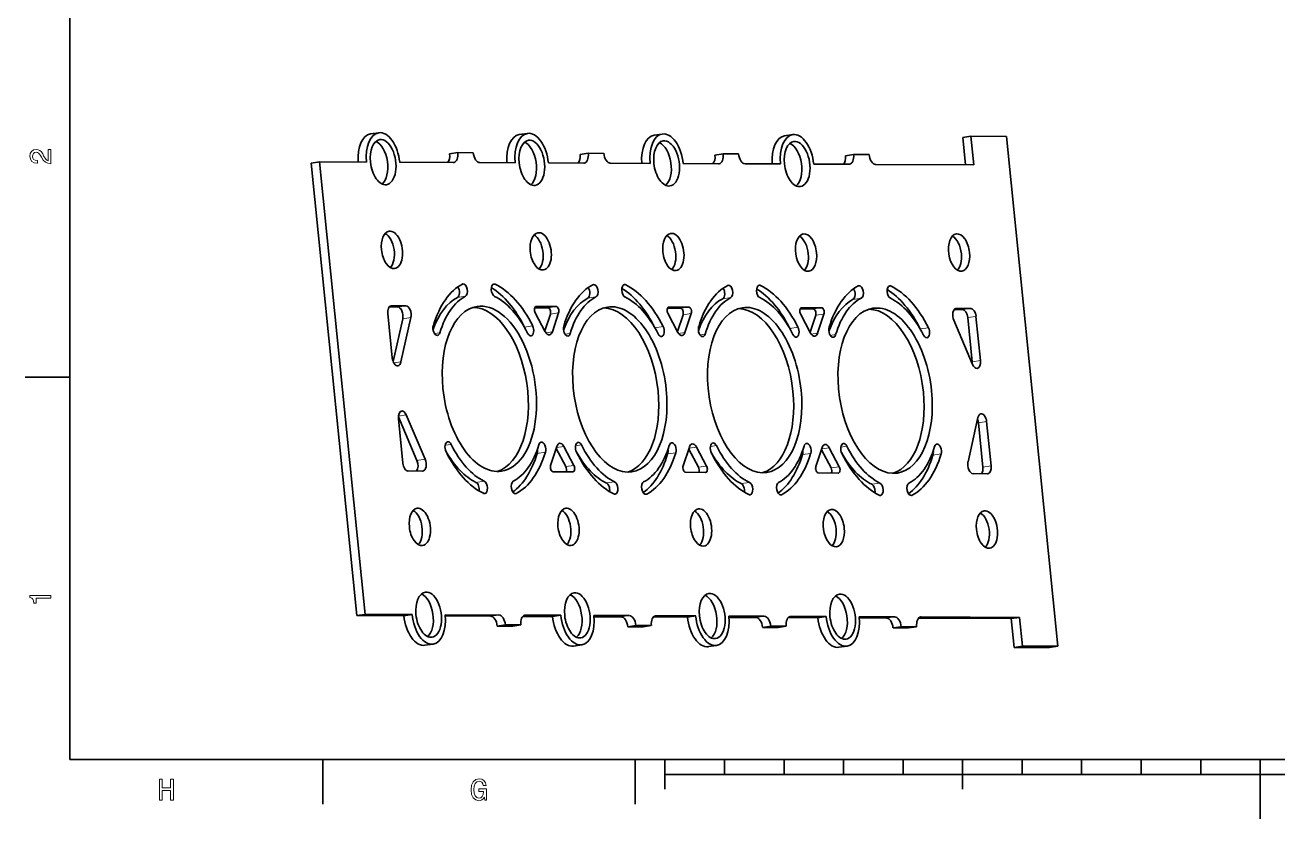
# Model space of a CAD drawing. Extents: x 0 to 420, y 0 to 297.
# Drawn here: x 2.5 to 213, y 0 to 133.5 of the extents above; entities that cross this region are included whole.
import ezdxf

# ---------------------------------------------------------------- set-up
doc = ezdxf.new("R2010")
doc.units = 0

msp = doc.modelspace()

# ---------------------------------------------------------------- linework, layer by layer
at = {"color": 7, "lineweight": 35}
for p, q in [((10, 287), (10, 10)), ((167.35, 114.77), (175.98, 29.04)), ((50.59, 110.29), (58.25, 34.2)), ((51.96, 110.49), (59.62, 34.4)), ((10, 10), (410, 10)), ((110, 7.5), (310, 7.5))]:
    msp.add_line(p, q, dxfattribs=at)
at = {"color": 7, "lineweight": 35, "ltscale": 0.034724}
for p, q in [((61.92, 115.39), (60.54, 115.19)), ((86.9, 115.27), (85.52, 115.07)), ((109.55, 115.17), (108.18, 114.96)), ((131.47, 115.06), (130.09, 114.86)), ((161.4, 114.81), (160.03, 114.61)), ((75.2, 112.04), (73.83, 111.83)), ((97.12, 111.94), (95.74, 111.73)), ((119.78, 111.83), (118.4, 111.63)), ((51.96, 110.49), (50.59, 110.29)), ((59.62, 34.4), (58.25, 34.2)), ((67.52, 34.36), (66.15, 34.16)), ((92.5, 34.25), (91.13, 34.04)), ((115.16, 34.14), (113.78, 33.94)), ((137.07, 34.04), (135.7, 33.83)), ((169.55, 33.89), (168.17, 33.68)), ((83.2, 32.64), (81.82, 32.43)), ((85.8, 32.62), (84.42, 32.42)), ((105.11, 32.53), (103.74, 32.33)), ((107.71, 32.52), (106.34, 32.32)), ((127.77, 32.43), (126.39, 32.22)), ((149.68, 32.32), (148.31, 32.12)), ((152.28, 32.31), (150.91, 32.11)), ((71.04, 29.4), (69.67, 29.2)), ((96.02, 29.29), (94.64, 29.08)), ((118.68, 29.18), (117.3, 28.98)), ((140.59, 29.08), (139.22, 28.87)), ((170.04, 29.05), (168.66, 28.85)), ((175.98, 29.04), (174.6, 28.83))]:
    msp.add_line(p, q, dxfattribs=at)
at = {"color": 7, "lineweight": 35, "ltscale": 0.116212}
msp.add_line((160.5, 109.98), (160.03, 114.61), dxfattribs=at)
at = {"color": 7, "lineweight": 35, "ltscale": 0.121486}
for p, q in [((161.89, 109.98), (161.4, 114.81)), ((168.66, 28.85), (168.17, 33.68)), ((170.04, 29.05), (169.55, 33.89))]:
    msp.add_line(p, q, dxfattribs=at)
at = {"color": 7, "lineweight": 35, "ltscale": 0.148596}
msp.add_line((161.4, 114.81), (167.35, 114.77), dxfattribs=at)
at = {"color": 7, "lineweight": 35, "ltscale": 0.065001}
for p, q in [((77.8, 112.03), (75.2, 112.04)), ((99.72, 111.92), (97.12, 111.94)), ((122.38, 111.82), (119.78, 111.83)), ((144.29, 111.71), (141.69, 111.73)), ((81.82, 32.43), (84.42, 32.42)), ((83.2, 32.64), (85.8, 32.62)), ((103.74, 32.33), (106.34, 32.32)), ((105.11, 32.53), (107.71, 32.52)), ((126.39, 32.22), (128.99, 32.21)), ((127.77, 32.43), (130.37, 32.42)), ((148.31, 32.12), (150.91, 32.11)), ((149.68, 32.32), (152.28, 32.31))]:
    msp.add_line(p, q, dxfattribs=at)
at = {"color": 7, "lineweight": 35, "ltscale": 0.034723}
for p, q in [((141.69, 111.73), (140.32, 111.52)), ((130.37, 32.42), (128.99, 32.21))]:
    msp.add_line(p, q, dxfattribs=at)
at = {"color": 7, "lineweight": 35, "ltscale": 0.197556}
msp.add_line((51.96, 110.49), (59.86, 110.46), dxfattribs=at)
at = {"color": 7, "lineweight": 35, "ltscale": 0.225184}
msp.add_line((65.43, 110.43), (74.44, 110.39), dxfattribs=at)
at = {"color": 7, "lineweight": 35, "ltscale": 0.148574}
for p, q in [((78.9, 110.37), (84.84, 110.34)), ((123.47, 110.16), (129.41, 110.13)), ((134.99, 110.1), (140.93, 110.08)), ((86.56, 34.27), (92.5, 34.25)), ((98.07, 34.22), (104.01, 34.19)), ((120.73, 34.11), (126.67, 34.09)), ((142.64, 34.01), (148.59, 33.98))]:
    msp.add_line(p, q, dxfattribs=at)
at = {"color": 7, "lineweight": 35, "ltscale": 0.148575}
for p, q in [((90.41, 110.31), (96.36, 110.29)), ((113.07, 110.21), (119.01, 110.18)), ((131.13, 34.07), (137.07, 34.04))]:
    msp.add_line(p, q, dxfattribs=at)
at = {"color": 7, "lineweight": 35, "ltscale": 0.167145}
for p, q in [((100.81, 110.26), (107.5, 110.23)), ((108.47, 34.17), (115.16, 34.14))]:
    msp.add_line(p, q, dxfattribs=at)
at = {"color": 7, "lineweight": 35, "ltscale": 0.412635}
for p, q in [((145.39, 110.06), (161.89, 109.98)), ((153.04, 33.96), (169.55, 33.89))]:
    msp.add_line(p, q, dxfattribs=at)
at = {"color": 7, "lineweight": 13, "ltscale": 0.01032}
for p, q in [((81.49, 89.91), (81.08, 89.85)), ((103.4, 89.81), (103, 89.75)), ((126.06, 89.7), (125.65, 89.64)), ((147.98, 89.6), (147.57, 89.54))]:
    msp.add_line(p, q, dxfattribs=at)
at = {"color": 7, "lineweight": 13, "ltscale": 0.003102}
msp.add_line((64.06, 86.3), (63.94, 86.28), dxfattribs=at)
at = {"color": 7, "lineweight": 35, "ltscale": 0.060358}
for p, q in [((64.06, 86.3), (66.47, 86.29)), ((158.96, 85.85), (161.37, 85.84)), ((164.17, 58.05), (161.76, 58.06))]:
    msp.add_line(p, q, dxfattribs=at)
at = {"color": 7, "lineweight": 13, "ltscale": 0.034724}
for p, q in [((76.5, 87.89), (75.12, 87.69)), ((98.41, 87.79), (97.04, 87.58)), ((121.07, 87.68), (119.69, 87.48)), ((142.98, 87.58), (141.61, 87.37)), ((66.47, 86.29), (65.1, 86.08)), ((67.32, 84.3), (65.94, 84.09)), ((91.73, 86.17), (90.36, 85.96)), ((92.13, 85.1), (90.76, 84.9)), ((114.02, 86.06), (112.64, 85.86)), ((114.42, 85), (113.04, 84.79)), ((161.37, 85.84), (160, 85.64)), ((162.25, 84.51), (160.88, 84.31)), ((87.77, 82.91), (86.4, 82.7)), ((109.69, 82.8), (108.32, 82.6)), ((154.26, 82.6), (152.89, 82.39)), ((163, 77.06), (161.62, 76.86)), ((164.03, 66.82), (162.66, 66.62)), ((89.91, 61.68), (88.54, 61.47)), ((111.83, 61.57), (110.45, 61.37)), ((134.48, 61.47), (133.11, 61.26)), ((156.4, 61.37), (155.02, 61.16)), ((69.71, 60.48), (68.34, 60.27)), ((94.71, 59.44), (93.34, 59.24)), ((117, 59.34), (115.63, 59.13)), ((139.29, 59.23), (137.91, 59.03)), ((164.78, 59.37), (163.41, 59.17)), ((79.62, 56.8), (78.25, 56.59)), ((101.54, 56.69), (100.17, 56.49)), ((124.2, 56.59), (122.82, 56.38)), ((146.11, 56.48), (144.74, 56.28)), ((82.1, 34.29), (80.73, 34.09)), ((104.01, 34.19), (102.64, 33.99)), ((126.67, 34.09), (125.3, 33.88)), ((148.59, 33.98), (147.21, 33.78))]:
    msp.add_line(p, q, dxfattribs=at)
at = {"color": 7, "lineweight": 35, "ltscale": 0.187177}
for p, q in [((64.2, 77.53), (63.45, 84.98)), ((160.88, 84.31), (161.62, 76.86)), ((162.25, 84.51), (163, 77.06)), ((65.98, 59.83), (65.23, 67.28)), ((162.66, 66.62), (163.41, 59.17)), ((164.03, 66.82), (164.78, 59.37))]:
    msp.add_line(p, q, dxfattribs=at)
at = {"color": 7, "lineweight": 35, "ltscale": 0.035518}
for p, q in [((63.68, 86.09), (65.1, 86.08)), ((158.58, 85.64), (160, 85.64))]:
    msp.add_line(p, q, dxfattribs=at)
at = {"color": 7, "lineweight": 35, "ltscale": 0.190553}
msp.add_line((67.32, 84.3), (65.65, 76.86), dxfattribs=at)
at = {"color": 7, "lineweight": 35, "ltscale": 0.05548}
for p, q in [((88.14, 85.97), (90.36, 85.96)), ((110.42, 85.87), (112.64, 85.86)), ((132.71, 85.77), (134.93, 85.75))]:
    msp.add_line(p, q, dxfattribs=at)
at = {"color": 7, "lineweight": 35, "ltscale": 0.090644}
for p, q in [((89.9, 81.92), (88.2, 85.12)), ((112.18, 81.81), (110.49, 85.02)), ((134.47, 81.71), (132.77, 84.91)), ((93.02, 62.64), (94.71, 59.44)), ((115.3, 62.54), (117, 59.34)), ((137.59, 62.43), (139.29, 59.23))]:
    msp.add_line(p, q, dxfattribs=at)
at = {"color": 7, "lineweight": 13, "ltscale": 0.001551}
for p, q in [((88.39, 86.18), (88.33, 86.17)), ((110.67, 86.08), (110.61, 86.07)), ((132.96, 85.97), (132.9, 85.96))]:
    msp.add_line(p, q, dxfattribs=at)
at = {"color": 7, "lineweight": 35, "ltscale": 0.083573}
for p, q in [((88.39, 86.18), (91.73, 86.17)), ((110.67, 86.08), (114.02, 86.06)), ((132.96, 85.97), (136.3, 85.96)), ((94.53, 58.38), (91.18, 58.39)), ((116.81, 58.27), (113.47, 58.29)), ((139.1, 58.17), (135.76, 58.18))]:
    msp.add_line(p, q, dxfattribs=at)
at = {"color": 7, "lineweight": 35, "ltscale": 0.07465}
for p, q in [((90.76, 84.9), (89.82, 82.06)), ((113.04, 84.79), (112.11, 81.96)), ((135.33, 84.69), (134.39, 81.85))]:
    msp.add_line(p, q, dxfattribs=at)
at = {"color": 7, "lineweight": 35, "ltscale": 0.084008}
for p, q in [((92.13, 85.1), (91.08, 81.91)), ((114.42, 85), (113.36, 81.81)), ((136.7, 84.89), (135.65, 81.7)), ((90.78, 59.46), (91.84, 62.65)), ((113.07, 59.35), (114.12, 62.54)), ((135.35, 59.25), (136.41, 62.44))]:
    msp.add_line(p, q, dxfattribs=at)
at = {"color": 7, "lineweight": 13, "ltscale": 0.034723}
for p, q in [((136.3, 85.96), (134.93, 85.75)), ((136.7, 84.89), (135.33, 84.69)), ((132.35, 82.7), (130.97, 82.49))]:
    msp.add_line(p, q, dxfattribs=at)
at = {"color": 7, "lineweight": 13, "ltscale": 0.003101}
msp.add_line((158.96, 85.85), (158.84, 85.83), dxfattribs=at)
at = {"color": 7, "lineweight": 35, "ltscale": 0.183537}
msp.add_line((65.94, 84.09), (64.34, 76.93), dxfattribs=at)
at = {"color": 7, "lineweight": 35, "ltscale": 0.202599}
for p, q in [((161.68, 76.41), (158.52, 83.87)), ((66.55, 67.94), (69.71, 60.48))]:
    msp.add_line(p, q, dxfattribs=at)
at = {"color": 7, "lineweight": 13, "ltscale": 0.02251}
for p, q in [((72.18, 81.75), (71.29, 81.62)), ((94.1, 81.64), (93.2, 81.51)), ((116.75, 81.54), (115.86, 81.41)), ((138.67, 81.44), (137.78, 81.3))]:
    msp.add_line(p, q, dxfattribs=at)
at = {"color": 7, "lineweight": 13, "ltscale": 0.027244}
for p, q in [((91.08, 81.91), (90, 81.75)), ((113.36, 81.81), (112.28, 81.65)), ((135.65, 81.7), (134.57, 81.54))]:
    msp.add_line(p, q, dxfattribs=at)
at = {"color": 7, "lineweight": 13, "ltscale": 0.030248}
msp.add_line((65.65, 76.86), (64.45, 76.68), dxfattribs=at)
at = {"color": 7, "lineweight": 35, "ltscale": 0.1875}
for p, q in [((10, 74.3), (2.5, 74.3)), ((52.5, 10), (52.5, 2.5)), ((105, 10), (105, 2.5))]:
    msp.add_line(p, q, dxfattribs=at)
at = {"color": 7, "lineweight": 35, "ltscale": 0.199696}
msp.add_line((65.22, 67.63), (68.34, 60.27), dxfattribs=at)
at = {"color": 7, "lineweight": 13, "ltscale": 0.033349}
msp.add_line((66.55, 67.94), (65.23, 67.74), dxfattribs=at)
at = {"color": 7, "lineweight": 35, "ltscale": 0.190552}
msp.add_line((160.91, 60.05), (162.58, 67.49), dxfattribs=at)
at = {"color": 7, "lineweight": 13, "ltscale": 0.0254}
for p, q in [((74.07, 62.98), (73.06, 62.84)), ((95.98, 62.88), (94.98, 62.73)), ((118.64, 62.78), (117.64, 62.63)), ((140.56, 62.67), (139.55, 62.52))]:
    msp.add_line(p, q, dxfattribs=at)
at = {"color": 7, "lineweight": 35, "ltscale": 0.086499}
for p, q in [((91.72, 62.29), (93.34, 59.24)), ((114.01, 62.19), (115.63, 59.13)), ((136.29, 62.08), (137.91, 59.03))]:
    msp.add_line(p, q, dxfattribs=at)
at = {"color": 7, "lineweight": 13, "ltscale": 0.031372}
for p, q in [((93.02, 62.64), (91.77, 62.46)), ((137.59, 62.43), (136.35, 62.25))]:
    msp.add_line(p, q, dxfattribs=at)
at = {"color": 7, "lineweight": 13, "ltscale": 0.031373}
msp.add_line((115.3, 62.54), (114.06, 62.35), dxfattribs=at)
at = {"color": 7, "lineweight": 35, "ltscale": 0.060359}
msp.add_line((69.27, 58.49), (66.86, 58.51), dxfattribs=at)
at = {"color": 7, "lineweight": 13, "ltscale": 0.005533}
for p, q in [((85.03, 54.73), (84.81, 54.7)), ((129.6, 54.52), (129.38, 54.49)), ((151.52, 54.42), (151.3, 54.38))]:
    msp.add_line(p, q, dxfattribs=at)
at = {"color": 7, "lineweight": 13, "ltscale": 0.005534}
msp.add_line((106.94, 54.63), (106.73, 54.59), dxfattribs=at)
at = {"color": 7, "lineweight": 35, "ltscale": 0.197557}
for p, q in [((58.25, 34.2), (66.15, 34.16)), ((59.62, 34.4), (67.52, 34.36))]:
    msp.add_line(p, q, dxfattribs=at)
at = {"color": 7, "lineweight": 35, "ltscale": 0.225183}
msp.add_line((73.09, 34.34), (82.1, 34.29), dxfattribs=at)
at = {"color": 7, "lineweight": 35, "ltscale": 0.190368}
msp.add_line((73.11, 34.13), (80.73, 34.09), dxfattribs=at)
at = {"color": 7, "lineweight": 35, "ltscale": 0.125014}
msp.add_line((86.13, 34.07), (91.13, 34.04), dxfattribs=at)
at = {"color": 7, "lineweight": 13, "ltscale": 0.003878}
for p, q in [((86.56, 34.27), (86.4, 34.25)), ((108.47, 34.17), (108.32, 34.15)), ((131.13, 34.07), (130.98, 34.04)), ((153.04, 33.96), (152.89, 33.94))]:
    msp.add_line(p, q, dxfattribs=at)
at = {"color": 7, "lineweight": 35, "ltscale": 0.113759}
for p, q in [((98.09, 34.01), (102.64, 33.99)), ((142.66, 33.8), (147.21, 33.78))]:
    msp.add_line(p, q, dxfattribs=at)
at = {"color": 7, "lineweight": 35, "ltscale": 0.143585}
msp.add_line((108.04, 33.96), (113.78, 33.94), dxfattribs=at)
at = {"color": 7, "lineweight": 35, "ltscale": 0.113758}
msp.add_line((120.75, 33.9), (125.3, 33.88), dxfattribs=at)
at = {"color": 7, "lineweight": 35, "ltscale": 0.125015}
msp.add_line((130.7, 33.86), (135.7, 33.83), dxfattribs=at)
at = {"color": 7, "lineweight": 35, "ltscale": 0.389075}
msp.add_line((152.61, 33.75), (168.17, 33.68), dxfattribs=at)
at = {"color": 7, "lineweight": 35, "ltscale": 0.148519}
for p, q in [((174.6, 28.83), (168.66, 28.85)), ((175.98, 29.04), (170.04, 29.05))]:
    msp.add_line(p, q, dxfattribs=at)
at = {"color": 7, "lineweight": 35, "ltscale": 0.125}
for p, q in [((110, 10), (110, 5)), ((160, 10), (160, 5))]:
    msp.add_line(p, q, dxfattribs=at)
at = {"color": 7, "lineweight": 35, "ltscale": 0.0625}
for p, q in [((120, 10), (120, 7.5)), ((130, 10), (130, 7.5)), ((140, 10), (140, 7.5)), ((150, 10), (150, 7.5)), ((170, 10), (170, 7.5)), ((180, 10), (180, 7.5)), ((190, 10), (190, 7.5)), ((200, 10), (200, 7.5))]:
    msp.add_line(p, q, dxfattribs=at)
at = {"color": 7, "lineweight": 35, "ltscale": 0.25}
msp.add_line((210, 10), (210, 0), dxfattribs=at)
at = {"color": 7, "lineweight": 13}
for points in [[(6.83, 110.17), (6.83, 112.58), (6.4, 112.58), (6.4, 110.67), (6.16, 110.78), (5.97, 110.96), (5.61, 111.52), (5.46, 111.82), (5.24, 112.15), (4.99, 112.39), (4.69, 112.52), (4.35, 112.58), (3.93, 112.49), (3.6, 112.25), (3.38, 111.89), (3.31, 111.42), (3.39, 110.94), (3.63, 110.57), (4.01, 110.33), (4.51, 110.25), (4.58, 110.25), (4.58, 110.71), (4.54, 110.71), (4.2, 110.75), (3.94, 110.89), (3.78, 111.11), (3.73, 111.39), (3.78, 111.69), (3.9, 111.9), (4.1, 112.05), (4.35, 112.1), (4.58, 112.06), (4.78, 111.96), (4.95, 111.8), (5.1, 111.58), (5.26, 111.28), (5.57, 110.79), (5.91, 110.44), (6.31, 110.24), (6.82, 110.17)], [(6.83, 37.11), (6.83, 37.57), (3.31, 37.57), (3.31, 37.23), (3.62, 37.13), (3.82, 36.95), (3.94, 36.68), (3.98, 36.29), (4.34, 36.29), (4.34, 37.11)], [(25.08, 3.17), (25.55, 3.17), (25.55, 4.81), (26.95, 4.81), (26.95, 3.17), (27.41, 3.17), (27.41, 6.67), (26.95, 6.67), (26.95, 5.24), (25.55, 5.24), (25.55, 6.67), (25.08, 6.67)], [(79.67, 3.64), (79.76, 3.17), (80.01, 3.17), (80.01, 5.06), (78.73, 5.06), (78.73, 4.63), (79.52, 4.63), (79.52, 4.6), (79.46, 4.14), (79.3, 3.79), (79.05, 3.58), (78.74, 3.5), (78.4, 3.6), (78.13, 3.87), (77.96, 4.32), (77.9, 4.93), (77.96, 5.54), (78.13, 5.99), (78.4, 6.26), (78.77, 6.36), (79.02, 6.31), (79.23, 6.17), (79.38, 5.93), (79.47, 5.61), (79.97, 5.61), (79.83, 6.1), (79.59, 6.46), (79.24, 6.68), (78.8, 6.76), (78.23, 6.64), (77.79, 6.27), (77.51, 5.69), (77.42, 4.92), (77.51, 4.14), (77.79, 3.56), (78.2, 3.19), (78.71, 3.07), (79, 3.11), (79.26, 3.21), (79.48, 3.39)]]:
    msp.add_lwpolyline(points, close=True, dxfattribs=at)
at = {"color": 7, "lineweight": 35}
for centre, major_axis, start_param, end_param in [((61.27, 110.24), (-0.73, 4.95), 0.000044, 1.444217), ((62.65, 110.44), (-0.73, 4.95), 0.000044, 1.48653), ((62.65, 110.44), (-0.56, 3.79), 0.000044, 1.48653), ((61.27, 110.24), (-0.56, 3.79), 3.475538, 5.949239), ((62.65, 110.44), (-0.73, 4.95), 4.628123, 6.283229), ((62.65, 110.44), (-0.56, 3.79), 3.141636, 6.283229), ((86.25, 110.12), (-0.73, 4.95), 0.000044, 1.444217), ((87.63, 110.33), (-0.73, 4.95), 0.000044, 1.48653), ((87.63, 110.33), (-0.56, 3.79), 0.000044, 1.48653), ((86.25, 110.12), (-0.56, 3.79), 3.475538, 5.949239), ((87.63, 110.33), (-0.73, 4.95), 4.628123, 6.283229), ((87.63, 110.33), (-0.56, 3.79), 3.141636, 6.283229), ((108.91, 110.02), (-0.73, 4.95), 0.000044, 1.444217), ((110.28, 110.22), (-0.73, 4.95), 0.000044, 1.48653), ((110.28, 110.22), (-0.56, 3.79), 0.000044, 1.48653), ((108.91, 110.02), (-0.56, 3.79), 3.475538, 5.949239), ((110.28, 110.22), (-0.73, 4.95), 4.628123, 6.283229), ((110.28, 110.22), (-0.56, 3.79), 3.141636, 6.283229), ((130.83, 109.91), (-0.73, 4.95), 0.000044, 1.444217), ((132.2, 110.12), (-0.73, 4.95), 0.000044, 1.48653), ((132.2, 110.12), (-0.56, 3.79), 0.000044, 1.48653), ((132.2, 110.12), (-0.73, 4.95), 4.628123, 6.283229), ((132.2, 110.12), (-0.56, 3.79), 3.141636, 6.283229), ((72.9, 111.84), (-0.24, 1.65), 3.566604, 4.628123), ((74.28, 112.04), (-0.24, 1.65), 3.141636, 4.628123), ((78.73, 112.02), (-0.24, 1.65), 1.48653, 3.057327), ((94.82, 111.74), (-0.24, 1.65), 3.566604, 4.628123), ((96.19, 111.94), (-0.24, 1.65), 3.141636, 4.628123), ((100.65, 111.92), (-0.24, 1.65), 1.48653, 3.057327), ((117.47, 111.63), (-0.24, 1.65), 3.566604, 4.628123), ((118.85, 111.83), (-0.24, 1.65), 3.141636, 4.628123), ((123.3, 111.81), (-0.24, 1.65), 1.48653, 3.057327), ((130.83, 109.91), (-0.56, 3.79), 3.475538, 5.949239), ((140.76, 111.73), (-0.24, 1.65), 3.141636, 4.628123), ((145.22, 111.71), (-0.24, 1.65), 1.48653, 3.057327), ((62.65, 110.44), (-0.56, 3.79), 1.48653, 3.141636), ((74.28, 112.04), (-0.24, 1.65), 3.057327, 3.141636), ((87.63, 110.33), (-0.56, 3.79), 1.48653, 3.141636), ((96.19, 111.94), (-0.24, 1.65), 3.057327, 3.141636), ((110.28, 110.22), (-0.56, 3.79), 1.48653, 3.141636), ((118.85, 111.83), (-0.24, 1.65), 3.057327, 3.141636), ((132.2, 110.12), (-0.56, 3.79), 1.48653, 3.141636), ((139.39, 111.53), (-0.24, 1.65), 3.566604, 4.628123), ((140.76, 111.73), (-0.24, 1.65), 3.057327, 3.141636), ((64.13, 95.69), (-0.46, 3.13), 3.141636, 6.283229), ((64.13, 95.69), (-0.46, 3.13), 0.000044, 1.48653), ((62.76, 95.48), (-0.46, 3.13), 3.549597, 5.875182), ((89.13, 95.44), (-0.46, 3.13), 0.000044, 1.48653), ((87.75, 95.24), (-0.46, 3.13), 3.549597, 5.875182), ((89.13, 95.44), (-0.46, 3.13), 3.141636, 6.283229), ((111.41, 95.33), (-0.46, 3.13), 0.000044, 1.48653), ((110.04, 95.13), (-0.46, 3.13), 3.549597, 5.875182), ((111.41, 95.33), (-0.46, 3.13), 3.141636, 6.283229), ((133.7, 95.23), (-0.46, 3.13), 0.000044, 3.141636), ((132.32, 95.03), (-0.46, 3.13), 4.628123, 5.875182), ((133.7, 95.23), (-0.46, 3.13), 4.628123, 6.283229), ((159.41, 95.24), (-0.46, 3.13), 0.000044, 3.141636), ((158.03, 95.04), (-0.46, 3.13), 4.628123, 5.875182), ((159.41, 95.24), (-0.46, 3.13), 4.628123, 6.283229), ((64.13, 95.69), (-0.46, 3.13), 1.48653, 3.141636), ((89.13, 95.44), (-0.46, 3.13), 1.48653, 3.141636), ((111.41, 95.33), (-0.46, 3.13), 1.48653, 3.141636), ((132.32, 95.03), (-0.46, 3.13), 3.549597, 4.628123), ((133.7, 95.23), (-0.46, 3.13), 3.141636, 4.628123), ((158.03, 95.04), (-0.46, 3.13), 3.549597, 4.628123), ((159.41, 95.24), (-0.46, 3.13), 3.141636, 4.628123), ((80.5, 72.33), (-2.69, 18.2), 0.188328, 0.866363), ((74.86, 88.71), (-0.16, 1.06), 3.329921, 5.423521), ((76.23, 88.91), (-0.16, 1.06), 0.000046, 0.188328), ((76.23, 88.91), (-0.16, 1.06), 3.329921, 6.283231), ((81.43, 88.89), (-0.16, 1.06), 6.283066, 9.067918), ((79.13, 72.13), (-2.69, 18.2), 5.24829, 5.855863), ((81.43, 88.89), (-0.16, 1.06), 5.926325, 6.283066), ((80.5, 72.33), (-2.69, 18.2), 5.24829, 5.926325), ((102.41, 72.23), (-2.69, 18.2), 0.188328, 0.866363), ((96.77, 88.61), (-0.16, 1.06), 3.329921, 5.423521), ((98.15, 88.81), (-0.16, 1.06), 0.000046, 0.188328), ((98.15, 88.81), (-0.16, 1.06), 3.329921, 6.283231), ((103.35, 88.78), (-0.16, 1.06), 6.283066, 9.067918), ((101.04, 72.02), (-2.69, 18.2), 5.24829, 5.855863), ((103.35, 88.78), (-0.16, 1.06), 5.926325, 6.283066), ((102.41, 72.23), (-2.69, 18.2), 5.24829, 5.926325), ((125.07, 72.12), (-2.69, 18.2), 0.188328, 0.866363), ((119.43, 88.5), (-0.16, 1.06), 3.329921, 5.423521), ((120.8, 88.7), (-0.16, 1.06), 0.000046, 0.188328), ((120.8, 88.7), (-0.16, 1.06), 3.329921, 6.283231), ((126, 88.68), (-0.16, 1.06), 6.283066, 9.067918), ((123.7, 71.92), (-2.69, 18.2), 5.24829, 5.855863), ((126, 88.68), (-0.16, 1.06), 5.926325, 6.283066), ((125.07, 72.12), (-2.69, 18.2), 5.24829, 5.926325), ((146.99, 72.02), (-2.69, 18.2), 0.188328, 0.866363), ((141.34, 88.4), (-0.16, 1.06), 3.329921, 5.423521), ((142.72, 88.6), (-0.16, 1.06), 0.000046, 0.188328), ((142.72, 88.6), (-0.16, 1.06), 3.329921, 6.283231), ((147.92, 88.58), (-0.16, 1.06), 6.283066, 9.067918), ((145.61, 71.82), (-2.69, 18.2), 5.24829, 5.855863), ((147.92, 88.58), (-0.16, 1.06), 5.926325, 6.283066), ((146.99, 72.02), (-2.69, 18.2), 5.24829, 5.926325), ((64.19, 84.97), (-0.2, 1.32), 6.198919, 6.283229), ((79.13, 72.13), (-2.38, 16.09), 0.188328, 0.808534), ((80.5, 72.33), (-2.38, 16.09), 0.188328, 0.866363), ((80.5, 72.33), (-2.05, 13.85), 3.141626, 6.283219), ((80.5, 72.33), (-2.38, 16.09), 5.24829, 5.926325), ((101.04, 72.02), (-2.38, 16.09), 0.188328, 0.808534), ((102.41, 72.23), (-2.38, 16.09), 0.188328, 0.866363), ((102.41, 72.23), (-2.05, 13.85), 4.628123, 6.283219), ((102.41, 72.23), (-2.38, 16.09), 5.24829, 5.926325), ((123.7, 71.92), (-2.38, 16.09), 0.188328, 0.808534), ((125.07, 72.12), (-2.38, 16.09), 0.188328, 0.866363), ((125.07, 72.12), (-2.38, 16.09), 5.24829, 5.926325), ((145.61, 71.82), (-2.38, 16.09), 0.188328, 0.808534), ((146.99, 72.02), (-2.38, 16.09), 0.188328, 0.866363), ((146.99, 72.02), (-2.38, 16.09), 5.24829, 5.926325), ((64.19, 84.97), (-0.2, 1.32), 0.000044, 1.48653), ((65.23, 84.76), (-0.2, 1.32), 4.104524, 6.198919), ((66.61, 84.96), (-0.2, 1.32), 4.104524, 6.198919), ((80.5, 72.33), (-2.05, 13.85), 0.000034, 1.48653), ((79.13, 72.13), (-2.05, 13.85), 3.231461, 6.193317), ((88.45, 85.52), (-0.098, 0.659), 6.283185, 8.424122), ((88.45, 85.52), (-0.098, 0.659), 6.198919, 6.283185), ((90.42, 85.3), (-0.098, 0.659), 3.973717, 6.198919), ((91.8, 85.51), (-0.098, 0.659), 3.973717, 6.198919), ((102.41, 72.23), (-2.05, 13.85), 0.000034, 3.141626), ((101.04, 72.02), (-2.05, 13.85), 4.628123, 6.193317), ((110.74, 85.42), (-0.098, 0.659), 6.283185, 8.424122), ((110.74, 85.42), (-0.098, 0.659), 6.198919, 6.283185), ((112.71, 85.2), (-0.098, 0.659), 3.973717, 6.198919), ((114.08, 85.4), (-0.098, 0.659), 3.973717, 6.198919), ((125.07, 72.12), (-2.05, 13.85), 0.000034, 3.141626), ((123.7, 71.92), (-2.05, 13.85), 4.628123, 6.193317), ((125.07, 72.12), (-2.05, 13.85), 4.628123, 6.283219), ((133.03, 85.31), (-0.098, 0.659), 6.283185, 8.424122), ((133.03, 85.31), (-0.098, 0.659), 6.198919, 6.283185), ((134.99, 85.09), (-0.098, 0.659), 3.973717, 6.198919), ((136.37, 85.3), (-0.098, 0.659), 3.973717, 6.198919), ((146.99, 72.02), (-2.05, 13.85), 0.000034, 3.141626), ((145.61, 71.82), (-2.05, 13.85), 4.628123, 6.193317), ((146.99, 72.02), (-2.05, 13.85), 4.628123, 6.283219), ((159.09, 84.53), (-0.2, 1.32), 6.283185, 8.293315), ((159.09, 84.53), (-0.2, 1.32), 6.198919, 6.283185), ((160.13, 84.31), (-0.2, 1.32), 4.628123, 6.198919), ((161.51, 84.52), (-0.2, 1.32), 4.628123, 6.198919), ((71.63, 82.37), (-0.16, 1.06), 0.866363, 3.141539), ((85.98, 82.09), (-0.16, 1.06), 5.081295, 5.24829), ((87.35, 82.29), (-0.16, 1.06), 3.141707, 5.24829), ((93.55, 82.26), (-0.16, 1.06), 0.866363, 3.141539), ((107.89, 81.99), (-0.16, 1.06), 5.081295, 5.24829), ((109.27, 82.19), (-0.16, 1.06), 3.141707, 5.24829), ((116.21, 82.16), (-0.16, 1.06), 0.866363, 3.141539), ((130.55, 81.88), (-0.16, 1.06), 5.081295, 5.24829), ((131.92, 82.08), (-0.16, 1.06), 3.141707, 5.24829), ((138.12, 82.05), (-0.16, 1.06), 0.866363, 3.141539), ((152.46, 81.78), (-0.16, 1.06), 5.081295, 5.24829), ((153.84, 81.98), (-0.16, 1.06), 3.141707, 5.24829), ((71.63, 82.37), (-0.16, 1.06), 3.141539, 4.007956), ((87.35, 82.29), (-0.16, 1.06), 2.106698, 3.141707), ((90.41, 82.72), (-0.2, 1.32), 2.140937, 3.141593), ((90.41, 82.72), (-0.2, 1.32), 3.141593, 3.973717), ((93.55, 82.26), (-0.16, 1.06), 3.141539, 4.007956), ((109.27, 82.19), (-0.16, 1.06), 2.106698, 3.141707), ((112.69, 82.61), (-0.2, 1.32), 2.140937, 3.141593), ((112.69, 82.61), (-0.2, 1.32), 3.141593, 3.973717), ((116.21, 82.16), (-0.16, 1.06), 3.141539, 4.007956), ((131.92, 82.08), (-0.16, 1.06), 2.106698, 3.141707), ((134.98, 82.51), (-0.2, 1.32), 2.140937, 3.141593), ((134.98, 82.51), (-0.2, 1.32), 3.141593, 3.973717), ((138.12, 82.05), (-0.16, 1.06), 3.141539, 4.007956), ((153.84, 81.98), (-0.16, 1.06), 2.106698, 3.141707), ((64.94, 77.52), (-0.2, 1.32), 1.48653, 3.141593), ((64.94, 77.52), (-0.2, 1.32), 3.141593, 4.104524), ((160.88, 76.86), (-0.2, 1.32), 4.364361, 4.628123), ((162.26, 77.07), (-0.2, 1.32), 2.010129, 3.141592), ((162.26, 77.07), (-0.2, 1.32), 3.141592, 4.628123), ((80.5, 72.33), (-2.05, 13.85), 1.48653, 3.141626), ((101.04, 72.02), (-2.05, 13.85), 3.231461, 4.628123), ((102.41, 72.23), (-2.05, 13.85), 3.141626, 4.628123), ((123.7, 71.92), (-2.05, 13.85), 3.231461, 4.628123), ((125.07, 72.12), (-2.05, 13.85), 3.141626, 4.628123), ((145.61, 71.82), (-2.05, 13.85), 3.231461, 4.628123), ((146.99, 72.02), (-2.05, 13.85), 3.141626, 4.628123), ((65.97, 67.28), (-0.2, 1.32), 6.283185, 7.769716), ((65.97, 67.28), (-0.2, 1.32), 5.151722, 6.283185), ((163.29, 66.82), (-0.2, 1.32), 6.283185, 7.246117), ((163.29, 66.82), (-0.2, 1.32), 4.628123, 6.283185), ((161.91, 66.62), (-0.2, 1.32), 4.628123, 5.096438), ((73.65, 62.37), (-0.16, 1.06), 0.000114, 2.106698), ((73.65, 62.37), (-0.16, 1.06), 5.24829, 6.2833), ((89.36, 62.3), (-0.16, 1.06), 6.283132, 7.149549), ((89.36, 62.3), (-0.16, 1.06), 4.007956, 6.283132), ((92.51, 61.84), (-0.2, 1.32), 6.283185, 7.115309), ((92.51, 61.84), (-0.2, 1.32), 5.28253, 6.283185), ((95.56, 62.27), (-0.16, 1.06), 0.000114, 2.106698), ((95.56, 62.27), (-0.16, 1.06), 5.24829, 6.2833), ((111.28, 62.19), (-0.16, 1.06), 6.283132, 7.149549), ((111.28, 62.19), (-0.16, 1.06), 4.007956, 6.283132), ((118.22, 62.16), (-0.16, 1.06), 0.000114, 2.106698), ((118.22, 62.16), (-0.16, 1.06), 5.24829, 6.2833), ((133.94, 62.09), (-0.16, 1.06), 6.283132, 7.149549), ((133.94, 62.09), (-0.16, 1.06), 4.007956, 6.283132), ((140.13, 62.06), (-0.16, 1.06), 5.24829, 6.2833), ((79.13, 72.13), (-2.38, 16.09), 2.174718, 2.784733), ((80.5, 72.33), (-2.69, 18.2), 2.106698, 2.784733), ((80.5, 72.33), (-2.38, 16.09), 2.106698, 2.784733), ((79.13, 72.13), (-2.69, 18.2), 3.413832, 4.007956), ((80.5, 72.33), (-2.38, 16.09), 3.329921, 4.007956), ((80.5, 72.33), (-2.69, 18.2), 3.329921, 4.007956), ((87.99, 62.09), (-0.16, 1.06), 4.007956, 4.706382), ((101.04, 72.02), (-2.38, 16.09), 2.174718, 2.784733), ((102.41, 72.23), (-2.69, 18.2), 2.106698, 2.784733), ((102.41, 72.23), (-2.38, 16.09), 2.106698, 2.784733), ((101.04, 72.02), (-2.69, 18.2), 3.413832, 4.007956), ((102.41, 72.23), (-2.38, 16.09), 3.329921, 4.007956), ((102.41, 72.23), (-2.69, 18.2), 3.329921, 4.007956), ((109.91, 61.99), (-0.16, 1.06), 4.007956, 4.706382), ((114.79, 61.74), (-0.2, 1.32), 6.283185, 7.115309), ((114.79, 61.74), (-0.2, 1.32), 5.28253, 6.283185), ((123.7, 71.92), (-2.38, 16.09), 2.174718, 2.784733), ((125.07, 72.12), (-2.69, 18.2), 2.106698, 2.784733), ((125.07, 72.12), (-2.38, 16.09), 2.106698, 2.784733), ((123.7, 71.92), (-2.69, 18.2), 3.413832, 4.007956), ((125.07, 72.12), (-2.38, 16.09), 3.329921, 4.007956), ((125.07, 72.12), (-2.69, 18.2), 3.329921, 4.007956), ((132.56, 61.88), (-0.16, 1.06), 4.007956, 4.706382), ((137.08, 61.63), (-0.2, 1.32), 6.283185, 7.115309), ((137.08, 61.63), (-0.2, 1.32), 5.28253, 6.283185), ((140.13, 62.06), (-0.16, 1.06), 0.000114, 2.106698), ((145.61, 71.82), (-2.38, 16.09), 2.174718, 2.784733), ((146.99, 72.02), (-2.69, 18.2), 2.106698, 2.784733), ((146.99, 72.02), (-2.38, 16.09), 2.106698, 2.784733), ((145.61, 71.82), (-2.69, 18.2), 3.413832, 4.007956), ((146.99, 72.02), (-2.38, 16.09), 3.329921, 4.007956), ((146.99, 72.02), (-2.69, 18.2), 3.329921, 4.007956), ((154.48, 61.78), (-0.16, 1.06), 4.007956, 4.706382), ((155.85, 61.98), (-0.16, 1.06), 6.283132, 7.149549), ((155.85, 61.98), (-0.16, 1.06), 4.007956, 6.283132), ((66.72, 59.83), (-0.2, 1.32), 1.48653, 3.057327), ((67.76, 59.61), (-0.2, 1.32), 3.628308, 5.151722), ((69.14, 59.82), (-0.2, 1.32), 3.141592, 5.151722), ((91.12, 59.05), (-0.098, 0.659), 0.832124, 3.057327), ((93.09, 58.83), (-0.098, 0.659), 3.876611, 5.28253), ((94.46, 59.04), (-0.098, 0.659), 3.141592, 5.28253), ((113.4, 58.95), (-0.098, 0.659), 0.832124, 3.057327), ((115.37, 58.73), (-0.098, 0.659), 3.876611, 5.28253), ((116.75, 58.93), (-0.098, 0.659), 3.141592, 5.28253), ((135.69, 58.85), (-0.098, 0.659), 0.832124, 3.057327), ((137.66, 58.63), (-0.098, 0.659), 3.876611, 5.28253), ((139.03, 58.83), (-0.098, 0.659), 3.141592, 5.28253), ((161.62, 59.38), (-0.2, 1.32), 0.962932, 3.057327), ((162.66, 59.17), (-0.2, 1.32), 3.628306, 4.628123), ((164.04, 59.37), (-0.2, 1.32), 3.141636, 4.628123), ((69.14, 59.82), (-0.2, 1.32), 3.057327, 3.141592), ((94.46, 59.04), (-0.098, 0.659), 3.057327, 3.141592), ((116.75, 58.93), (-0.098, 0.659), 3.057327, 3.141592), ((139.03, 58.83), (-0.098, 0.659), 3.057327, 3.141592), ((164.04, 59.37), (-0.2, 1.32), 3.057327, 3.141636), ((78.19, 55.57), (-0.16, 1.06), 4.219053, 5.926325), ((79.57, 55.77), (-0.16, 1.06), 2.784733, 3.141473), ((79.57, 55.77), (-0.16, 1.06), 3.141473, 5.926325), ((84.77, 55.75), (-0.16, 1.06), 0.188328, 3.141638), ((84.77, 55.75), (-0.16, 1.06), 3.141638, 3.329921), ((100.11, 55.47), (-0.16, 1.06), 4.219053, 5.926325), ((101.48, 55.67), (-0.16, 1.06), 3.141473, 5.926325), ((106.68, 55.65), (-0.16, 1.06), 0.188328, 3.141638), ((122.76, 55.36), (-0.16, 1.06), 4.219053, 5.926325), ((124.14, 55.57), (-0.16, 1.06), 3.141473, 5.926325), ((129.34, 55.54), (-0.16, 1.06), 0.188328, 3.141638), ((144.68, 55.26), (-0.16, 1.06), 4.219053, 5.926325), ((146.05, 55.46), (-0.16, 1.06), 3.141473, 5.926325), ((151.25, 55.44), (-0.16, 1.06), 0.188328, 3.141638), ((101.48, 55.67), (-0.16, 1.06), 2.784733, 3.141473), ((106.68, 55.65), (-0.16, 1.06), 3.141638, 3.329921), ((124.14, 55.57), (-0.16, 1.06), 2.784733, 3.141473), ((129.34, 55.54), (-0.16, 1.06), 3.141638, 3.329921), ((146.05, 55.46), (-0.16, 1.06), 2.784733, 3.141473), ((151.25, 55.44), (-0.16, 1.06), 3.141638, 3.329921), ((68.82, 49.11), (-0.46, 3.13), 0.000044, 1.48653), ((67.45, 48.9), (-0.46, 3.13), 3.549597, 5.875182), ((68.82, 49.11), (-0.46, 3.13), 3.141636, 6.283229), ((93.79, 49.12), (-0.46, 3.13), 0.000044, 1.48653), ((92.41, 48.92), (-0.46, 3.13), 3.549597, 5.875182), ((93.79, 49.12), (-0.46, 3.13), 3.141636, 6.283229), ((116.07, 49.02), (-0.46, 3.13), 0.000044, 1.48653), ((114.7, 48.81), (-0.46, 3.13), 3.549597, 5.875182), ((116.07, 49.02), (-0.46, 3.13), 3.141636, 6.283229), ((138.36, 48.91), (-0.46, 3.13), 0.000044, 3.141636), ((136.99, 48.71), (-0.46, 3.13), 4.628123, 5.875182), ((138.36, 48.91), (-0.46, 3.13), 4.628123, 6.283229), ((164.09, 48.66), (-0.46, 3.13), 0.000044, 1.48653), ((162.72, 48.46), (-0.46, 3.13), 3.549597, 5.875182), ((164.09, 48.66), (-0.46, 3.13), 3.141636, 6.283229), ((68.82, 49.11), (-0.46, 3.13), 1.48653, 3.141636), ((93.79, 49.12), (-0.46, 3.13), 1.48653, 3.141636), ((116.07, 49.02), (-0.46, 3.13), 1.48653, 3.141636), ((136.99, 48.71), (-0.46, 3.13), 3.549597, 4.628123), ((138.36, 48.91), (-0.46, 3.13), 3.141636, 4.628123), ((164.09, 48.66), (-0.46, 3.13), 1.48653, 3.141636), ((70.31, 34.35), (-0.56, 3.79), 0.000044, 1.48653), ((70.31, 34.35), (-0.56, 3.79), 3.141636, 6.283229), ((95.29, 34.23), (-0.56, 3.79), 0.000044, 1.48653), ((95.29, 34.23), (-0.56, 3.79), 3.141636, 6.283229), ((117.94, 34.13), (-0.56, 3.79), 0.000044, 1.48653), ((117.94, 34.13), (-0.56, 3.79), 3.141636, 6.283229), ((139.86, 34.02), (-0.56, 3.79), 3.141636, 6.283229), ((68.93, 34.15), (-0.56, 3.79), 3.475538, 5.949239), ((93.91, 34.03), (-0.56, 3.79), 3.475538, 5.949239), ((116.57, 33.92), (-0.56, 3.79), 3.475538, 5.949239), ((139.86, 34.02), (-0.56, 3.79), 0.000044, 1.48653), ((138.48, 33.82), (-0.56, 3.79), 3.475538, 5.949239), ((68.93, 34.15), (-0.73, 4.95), 1.48653, 3.141636), ((70.31, 34.35), (-0.73, 4.95), 1.48653, 3.141636), ((70.31, 34.35), (-0.56, 3.79), 1.48653, 3.141636), ((70.31, 34.35), (-0.73, 4.95), 3.141636, 4.628123), ((80.89, 32.44), (-0.24, 1.65), 4.628123, 6.198919), ((82.27, 32.64), (-0.24, 1.65), 4.628123, 6.198919), ((86.72, 32.62), (-0.24, 1.65), 0.000044, 1.48653), ((86.72, 32.62), (-0.24, 1.65), 6.198919, 6.283229), ((93.91, 34.03), (-0.73, 4.95), 1.48653, 3.141636), ((95.29, 34.23), (-0.73, 4.95), 1.48653, 3.141636), ((95.29, 34.23), (-0.56, 3.79), 1.48653, 3.141636), ((95.29, 34.23), (-0.73, 4.95), 3.141636, 4.628123), ((102.81, 32.33), (-0.24, 1.65), 4.628123, 6.198919), ((104.18, 32.54), (-0.24, 1.65), 4.628123, 6.198919), ((108.64, 32.52), (-0.24, 1.65), 0.000044, 1.48653), ((108.64, 32.52), (-0.24, 1.65), 6.198919, 6.283229), ((116.57, 33.92), (-0.73, 4.95), 1.48653, 3.141636), ((117.94, 34.13), (-0.73, 4.95), 1.48653, 3.141636), ((117.94, 34.13), (-0.56, 3.79), 1.48653, 3.141636), ((117.94, 34.13), (-0.73, 4.95), 3.141636, 4.628123), ((125.46, 32.23), (-0.24, 1.65), 4.628123, 6.198919), ((126.84, 32.43), (-0.24, 1.65), 4.628123, 6.198919), ((131.3, 32.41), (-0.24, 1.65), 0.000044, 1.48653), ((131.3, 32.41), (-0.24, 1.65), 6.198919, 6.283229), ((138.48, 33.82), (-0.73, 4.95), 1.48653, 3.141636), ((139.86, 34.02), (-0.73, 4.95), 1.48653, 3.141636), ((139.86, 34.02), (-0.56, 3.79), 1.48653, 3.141636), ((139.86, 34.02), (-0.73, 4.95), 3.141636, 4.628123), ((147.38, 32.13), (-0.24, 1.65), 4.628123, 6.198919), ((148.75, 32.33), (-0.24, 1.65), 4.628123, 6.198919), ((153.21, 32.31), (-0.24, 1.65), 0.000044, 1.48653), ((153.21, 32.31), (-0.24, 1.65), 6.198919, 6.283229)]:
    msp.add_ellipse(centre, major_axis=major_axis, ratio=0.55272, start_param=start_param, end_param=end_param, dxfattribs=at)

doc.saveas('drawing.dxf')
